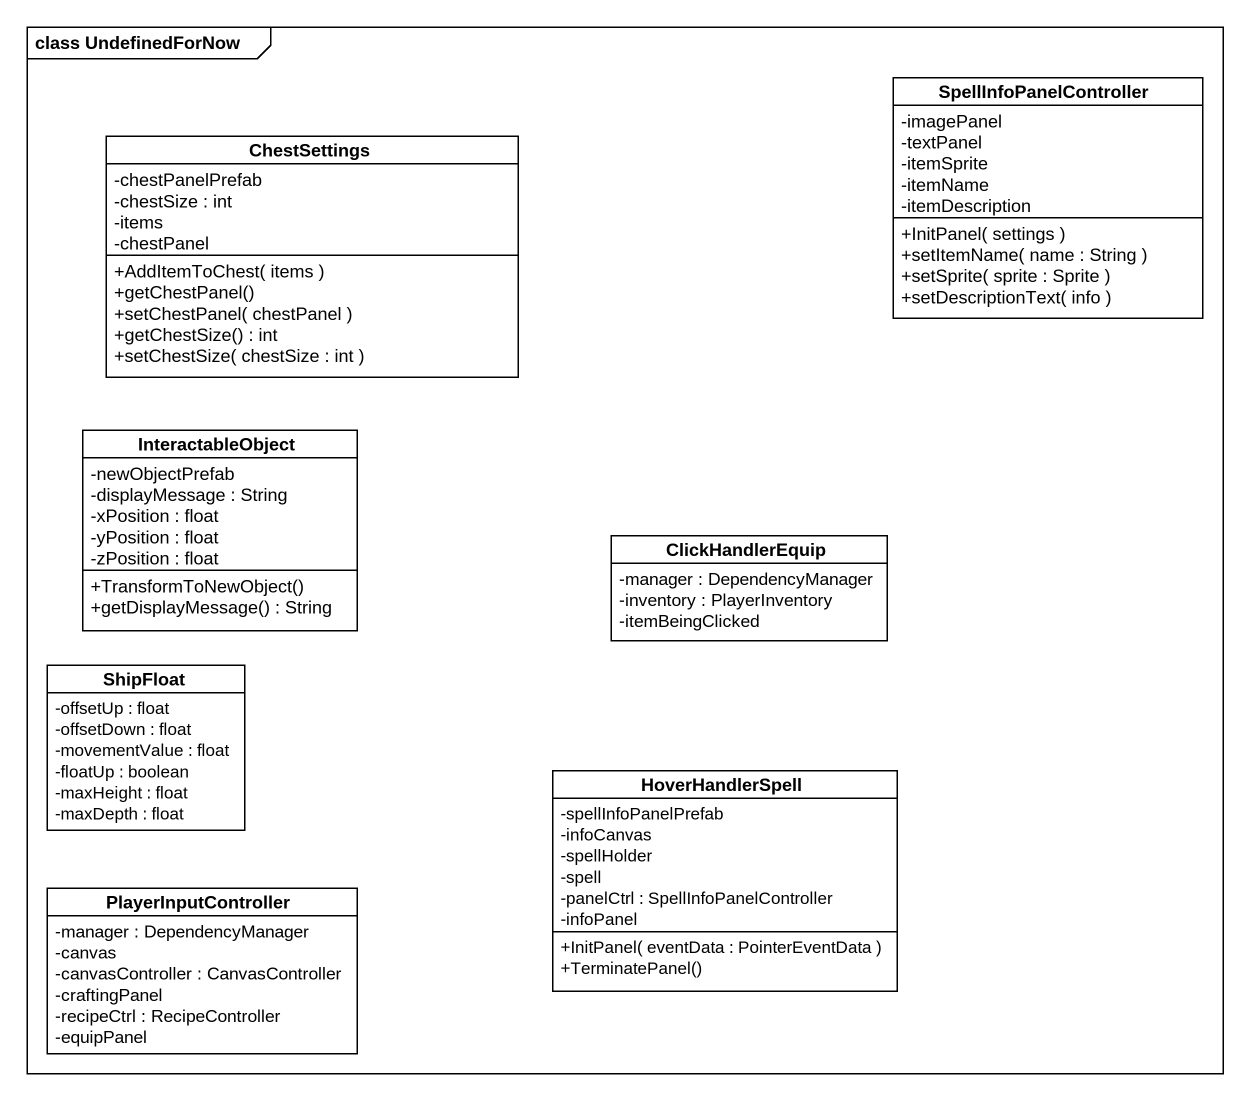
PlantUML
@startuml
mainframe class UndefinedForNow
hide circle
hide empty members
skinparam classAttributeIconSize 0
class SpellInfoPanelController {
  -imagePanel
  -textPanel
  -itemSprite
  -itemName
  -itemDescription
  +InitPanel( settings )
  +setItemName( name : String )
  +setSprite( sprite : Sprite )
  +setDescriptionText( info )
}
class ChestSettings {
  -chestPanelPrefab
  -chestSize : int
  -items
  -chestPanel
  +AddItemToChest( items )
  +getChestPanel()
  +setChestPanel( chestPanel )
  +getChestSize() : int
  +setChestSize( chestSize : int )
}
class InteractableObject {
  -newObjectPrefab
  -displayMessage : String
  -xPosition : float
  -yPosition : float
  -zPosition : float
  +TransformToNewObject()
  +getDisplayMessage() : String
}
class ClickHandlerEquip {
  -manager : DependencyManager
  -inventory : PlayerInventory
  -itemBeingClicked
}
class ShipFloat {
  -offsetUp : float
  -offsetDown : float
  -movementValue : float
  -floatUp : boolean
  -maxHeight : float
  -maxDepth : float
}
class HoverHandlerSpell {
  -spellInfoPanelPrefab
  -infoCanvas
  -spellHolder
  -spell
  -panelCtrl : SpellInfoPanelController
  -infoPanel
  +InitPanel( eventData : PointerEventData )
  +TerminatePanel()
}
class PlayerInputController {
  -manager : DependencyManager
  -canvas
  -canvasController : CanvasController
  -craftingPanel
  -recipeCtrl : RecipeController
  -equipPanel
}
@enduml
